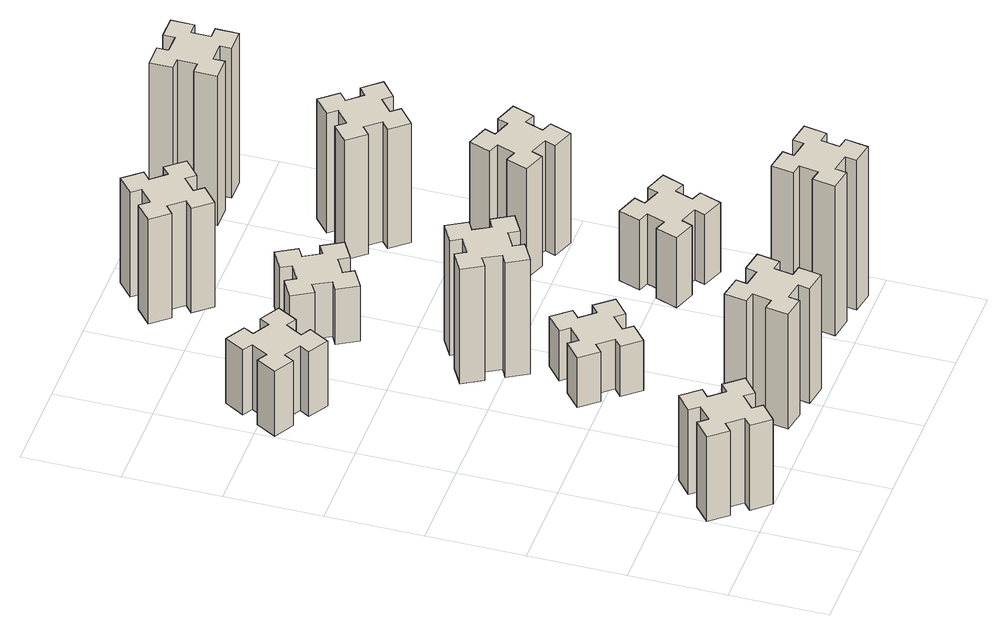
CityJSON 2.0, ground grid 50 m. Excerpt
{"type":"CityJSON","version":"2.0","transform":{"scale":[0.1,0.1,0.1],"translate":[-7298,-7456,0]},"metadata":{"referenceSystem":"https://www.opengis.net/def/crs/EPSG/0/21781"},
"CityObjects":{
"building1":{"type":"Building","attributes":{"class":"1000","function":"1000","usage":"1000","yearOfConstruction":2016,"roofType":"1000","measuredHeight":51,"storeysAboveGround":30,"storeysBelowGround":0},"geometry":[{"type":"Solid","lod":"1","boundaries":[[[[0,1,2,3,4,5,6,7,8,9,10,11,12,13,14,15,16,17,18,19]],[[17,16,20,21]],[[16,15,22,20]],[[15,14,23,22]],[[14,13,24,23]],[[13,12,25,24]],[[12,11,26,25]],[[11,10,27,26]],[[10,9,28,27]],[[9,8,29,28]],[[8,7,30,29]],[[7,6,31,30]],[[6,5,32,31]],[[5,4,33,32]],[[4,3,34,33]],[[3,2,35,34]],[[2,1,36,35]],[[1,0,37,36]],[[0,19,38,37]],[[19,18,39,38]],[[18,17,21,39]],[[24,25,26,27,28,29,30,31,32,33,34,35,36,37,38,39,21,20,22,23]]]]}]},
"building2":{"type":"Building","attributes":{"class":"1000","function":"1000","usage":"1000","yearOfConstruction":2016,"roofType":"1000","measuredHeight":39,"storeysAboveGround":30,"storeysBelowGround":0},"geometry":[{"type":"Solid","lod":"1","boundaries":[[[[40,41,42,43,44,45,46,47,48,49,50,51,52,53,54,55,56,57,58,59]],[[57,56,60,61]],[[56,55,62,60]],[[55,54,63,62]],[[54,53,64,63]],[[53,52,65,64]],[[52,51,66,65]],[[51,50,67,66]],[[50,49,68,67]],[[49,48,69,68]],[[48,47,70,69]],[[47,46,71,70]],[[46,45,72,71]],[[45,44,73,72]],[[44,43,74,73]],[[43,42,75,74]],[[42,41,76,75]],[[41,40,77,76]],[[40,59,78,77]],[[59,58,79,78]],[[58,57,61,79]],[[64,65,66,67,68,69,70,71,72,73,74,75,76,77,78,79,61,60,62,63]]]]}]},
"building3":{"type":"Building","attributes":{"class":"1000","function":"1000","usage":"1000","yearOfConstruction":2016,"roofType":"1000","measuredHeight":69,"storeysAboveGround":30,"storeysBelowGround":0},"geometry":[{"type":"Solid","lod":"1","boundaries":[[[[80,81,82,83,84,85,86,87,88,89,90,91,92,93,94,95,96,97,98,99]],[[97,96,100,101]],[[96,95,102,100]],[[95,94,103,102]],[[94,93,104,103]],[[93,92,105,104]],[[92,91,106,105]],[[91,90,107,106]],[[90,89,108,107]],[[89,88,109,108]],[[88,87,110,109]],[[87,86,111,110]],[[86,85,112,111]],[[85,84,113,112]],[[84,83,114,113]],[[83,82,115,114]],[[82,81,116,115]],[[81,80,117,116]],[[80,99,118,117]],[[99,98,119,118]],[[98,97,101,119]],[[104,105,106,107,108,109,110,111,112,113,114,115,116,117,118,119,101,100,102,103]]]]}]},
"building4":{"type":"Building","attributes":{"class":"1000","function":"1000","usage":"1000","yearOfConstruction":2016,"roofType":"1000","measuredHeight":30,"storeysAboveGround":30,"storeysBelowGround":0},"geometry":[{"type":"Solid","lod":"1","boundaries":[[[[120,121,122,123,124,125,126,127,128,129,130,131,132,133,134,135,136,137,138,139]],[[137,136,140,141]],[[136,135,142,140]],[[135,134,143,142]],[[134,133,144,143]],[[133,132,145,144]],[[132,131,146,145]],[[131,130,147,146]],[[130,129,148,147]],[[129,128,149,148]],[[128,127,150,149]],[[127,126,151,150]],[[126,125,152,151]],[[125,124,153,152]],[[124,123,154,153]],[[123,122,155,154]],[[122,121,156,155]],[[121,120,157,156]],[[120,139,158,157]],[[139,138,159,158]],[[138,137,141,159]],[[144,145,146,147,148,149,150,151,152,153,154,155,156,157,158,159,141,140,142,143]]]]}]},
"building5":{"type":"Building","attributes":{"class":"1000","function":"1000","usage":"1000","yearOfConstruction":2016,"roofType":"1000","measuredHeight":69,"storeysAboveGround":30,"storeysBelowGround":0},"geometry":[{"type":"Solid","lod":"1","boundaries":[[[[160,161,162,163,164,165,166,167,168,169,170,171,172,173,174,175,176,177,178,179]],[[177,176,180,181]],[[176,175,182,180]],[[175,174,183,182]],[[174,173,184,183]],[[173,172,185,184]],[[172,171,186,185]],[[171,170,187,186]],[[170,169,188,187]],[[169,168,189,188]],[[168,167,190,189]],[[167,166,191,190]],[[166,165,192,191]],[[165,164,193,192]],[[164,163,194,193]],[[163,162,195,194]],[[162,161,196,195]],[[161,160,197,196]],[[160,179,198,197]],[[179,178,199,198]],[[178,177,181,199]],[[184,185,186,187,188,189,190,191,192,193,194,195,196,197,198,199,181,180,182,183]]]]}]},
"building6":{"type":"Building","attributes":{"class":"1000","function":"1000","usage":"1000","yearOfConstruction":2016,"roofType":"1000","measuredHeight":33,"storeysAboveGround":30,"storeysBelowGround":0},"geometry":[{"type":"Solid","lod":"1","boundaries":[[[[200,201,202,203,204,205,206,207,208,209,210,211,212,213,214,215,216,217,218,219]],[[217,216,220,221]],[[216,215,222,220]],[[215,214,223,222]],[[214,213,224,223]],[[213,212,225,224]],[[212,211,226,225]],[[211,210,227,226]],[[210,209,228,227]],[[209,208,229,228]],[[208,207,230,229]],[[207,206,231,230]],[[206,205,232,231]],[[205,204,233,232]],[[204,203,234,233]],[[203,202,235,234]],[[202,201,236,235]],[[201,200,237,236]],[[200,219,238,237]],[[219,218,239,238]],[[218,217,221,239]],[[224,225,226,227,228,229,230,231,232,233,234,235,236,237,238,239,221,220,222,223]]]]}]},
"building7":{"type":"Building","attributes":{"class":"1000","function":"1000","usage":"1000","yearOfConstruction":2016,"roofType":"1000","measuredHeight":90,"storeysAboveGround":30,"storeysBelowGround":0},"geometry":[{"type":"Solid","lod":"1","boundaries":[[[[240,241,242,243,244,245,246,247,248,249,250,251,252,253,254,255,256,257,258,259]],[[257,256,260,261]],[[256,255,262,260]],[[255,254,263,262]],[[254,253,264,263]],[[253,252,265,264]],[[252,251,266,265]],[[251,250,267,266]],[[250,249,268,267]],[[249,248,269,268]],[[248,247,270,269]],[[247,246,271,270]],[[246,245,272,271]],[[245,244,273,272]],[[244,243,274,273]],[[243,242,275,274]],[[242,241,276,275]],[[241,240,277,276]],[[240,259,278,277]],[[259,258,279,278]],[[258,257,261,279]],[[264,265,266,267,268,269,270,271,272,273,274,275,276,277,278,279,261,260,262,263]]]]}]},
"building8":{"type":"Building","attributes":{"class":"1000","function":"1000","usage":"1000","yearOfConstruction":2016,"roofType":"1000","measuredHeight":63,"storeysAboveGround":30,"storeysBelowGround":0},"geometry":[{"type":"Solid","lod":"1","boundaries":[[[[280,281,282,283,284,285,286,287,288,289,290,291,292,293,294,295,296,297,298,299]],[[297,296,300,301]],[[296,295,302,300]],[[295,294,303,302]],[[294,293,304,303]],[[293,292,305,304]],[[292,291,306,305]],[[291,290,307,306]],[[290,289,308,307]],[[289,288,309,308]],[[288,287,310,309]],[[287,286,311,310]],[[286,285,312,311]],[[285,284,313,312]],[[284,283,314,313]],[[283,282,315,314]],[[282,281,316,315]],[[281,280,317,316]],[[280,299,318,317]],[[299,298,319,318]],[[298,297,301,319]],[[304,305,306,307,308,309,310,311,312,313,314,315,316,317,318,319,301,300,302,303]]]]}]},
"building9":{"type":"Building","attributes":{"class":"1000","function":"1000","usage":"1000","yearOfConstruction":2016,"roofType":"1000","measuredHeight":42,"storeysAboveGround":30,"storeysBelowGround":0},"geometry":[{"type":"Solid","lod":"1","boundaries":[[[[320,321,322,323,324,325,326,327,328,329,330,331,332,333,334,335,336,337,338,339]],[[337,336,340,341]],[[336,335,342,340]],[[335,334,343,342]],[[334,333,344,343]],[[333,332,345,344]],[[332,331,346,345]],[[331,330,347,346]],[[330,329,348,347]],[[329,328,349,348]],[[328,327,350,349]],[[327,326,351,350]],[[326,325,352,351]],[[325,324,353,352]],[[324,323,354,353]],[[323,322,355,354]],[[322,321,356,355]],[[321,320,357,356]],[[320,339,358,357]],[[339,338,359,358]],[[338,337,341,359]],[[344,345,346,347,348,349,350,351,352,353,354,355,356,357,358,359,341,340,342,343]]]]}]},
"building10":{"type":"Building","attributes":{"class":"1000","function":"1000","usage":"1000","yearOfConstruction":2016,"roofType":"1000","measuredHeight":66,"storeysAboveGround":30,"storeysBelowGround":0},"geometry":[{"type":"Solid","lod":"1","boundaries":[[[[360,361,362,363,364,365,366,367,368,369,370,371,372,373,374,375,376,377,378,379]],[[377,376,380,381]],[[376,375,382,380]],[[375,374,383,382]],[[374,373,384,383]],[[373,372,385,384]],[[372,371,386,385]],[[371,370,387,386]],[[370,369,388,387]],[[369,368,389,388]],[[368,367,390,389]],[[367,366,391,390]],[[366,365,392,391]],[[365,364,393,392]],[[364,363,394,393]],[[363,362,395,394]],[[362,361,396,395]],[[361,360,397,396]],[[360,379,398,397]],[[379,378,399,398]],[[378,377,381,399]],[[384,385,386,387,388,389,390,391,392,393,394,395,396,397,398,399,381,380,382,383]]]]}]},
"building11":{"type":"Building","attributes":{"class":"1000","function":"1000","usage":"1000","yearOfConstruction":2016,"roofType":"1000","measuredHeight":72,"storeysAboveGround":30,"storeysBelowGround":0},"geometry":[{"type":"Solid","lod":"1","boundaries":[[[[400,401,402,403,404,405,406,407,408,409,410,411,412,413,414,415,416,417,418,419]],[[417,416,420,421]],[[416,415,422,420]],[[415,414,423,422]],[[414,413,424,423]],[[413,412,425,424]],[[412,411,426,425]],[[411,410,427,426]],[[410,409,428,427]],[[409,408,429,428]],[[408,407,430,429]],[[407,406,431,430]],[[406,405,432,431]],[[405,404,433,432]],[[404,403,434,433]],[[403,402,435,434]],[[402,401,436,435]],[[401,400,437,436]],[[400,419,438,437]],[[419,418,439,438]],[[418,417,421,439]],[[424,425,426,427,428,429,430,431,432,433,434,435,436,437,438,439,421,420,422,423]]]]}]},
"building12":{"type":"Building","attributes":{"class":"1000","function":"1000","usage":"1000","yearOfConstruction":2016,"roofType":"1000","measuredHeight":90,"storeysAboveGround":30,"storeysBelowGround":0},"geometry":[{"type":"Solid","lod":"1","boundaries":[[[[440,441,442,443,444,445,446,447,448,449,450,451,452,453,454,455,456,457,458,459]],[[457,456,460,461]],[[456,455,462,460]],[[455,454,463,462]],[[454,453,464,463]],[[453,452,465,464]],[[452,451,466,465]],[[451,450,467,466]],[[450,449,468,467]],[[449,448,469,468]],[[448,447,470,469]],[[447,446,471,470]],[[446,445,472,471]],[[445,444,473,472]],[[444,443,474,473]],[[443,442,475,474]],[[442,441,476,475]],[[441,440,477,476]],[[440,459,478,477]],[[459,458,479,478]],[[458,457,461,479]],[[464,465,466,467,468,469,470,471,472,473,474,475,476,477,478,479,461,460,462,463]]]]}]}
},
"vertices":[
[129,213,0],[193,136,0],[147,98,0],[224,6,0],[316,83,0],[278,129,0],[354,193,0],[393,147,0],[485,224,0],[408,316,0],[362,278,0],[297,354,0],[343,393,0],[266,485,0],[174,408,0],[213,362,0],[136,297,0],[98,343,0],[6,266,0],[83,174,0],[136,297,510],[98,343,510],[213,362,510],[174,408,510],[266,485,510],[343,393,510],[297,354,510],[362,278,510],[408,316,510],[485,224,510],[393,147,510],[354,193,510],[278,129,510],[316,83,510],[224,6,510],[147,98,510],[193,136,510],[129,213,510],[83,174,510],[6,266,510],
[316,2367,0],[366,2454,0],[418,2424,0],[478,2528,0],[374,2588,0],[344,2536,0],[257,2586,0],[287,2638,0],[183,2698,0],[123,2594,0],[175,2564,0],[125,2477,0],[73,2507,0],[13,2403,0],[117,2343,0],[147,2395,0],[234,2345,0],[204,2293,0],[308,2233,0],[368,2337,0],[234,2345,390],[204,2293,390],[147,2395,390],[117,2343,390],[13,2403,390],[73,2507,390],[125,2477,390],[175,2564,390],[123,2594,390],[183,2698,390],[287,2638,390],[257,2586,390],[344,2536,390],[374,2588,390],[478,2528,390],[418,2424,390],[366,2454,390],[316,2367,390],[368,2337,390],[308,2233,390],
[886,314,0],[868,215,0],[809,226,0],[788,107,0],[907,87,0],[917,146,0],[1015,128,0],[1005,69,0],[1123,48,0],[1144,167,0],[1085,177,0],[1102,275,0],[1161,265,0],[1182,383,0],[1064,404,0],[1054,345,0],[955,362,0],[966,421,0],[847,442,0],[827,324,0],[955,362,690],[966,421,690],[1054,345,690],[1064,404,690],[1182,383,690],[1161,265,690],[1102,275,690],[1085,177,690],[1144,167,690],[1123,48,690],[1005,69,690],[1015,128,690],[917,146,690],[907,87,690],[788,107,690],[809,226,690],[868,215,690],[886,314,690],[827,324,690],[847,442,690],
[918,969,0],[994,1033,0],[1033,987,0],[1125,1064,0],[1048,1156,0],[1002,1118,0],[937,1194,0],[983,1233,0],[906,1325,0],[814,1248,0],[853,1202,0],[776,1137,0],[738,1183,0],[646,1106,0],[723,1014,0],[769,1053,0],[833,976,0],[787,938,0],[864,846,0],[956,923,0],[833,976,300],[787,938,300],[769,1053,300],[723,1014,300],[646,1106,300],[738,1183,300],[776,1137,300],[853,1202,300],[814,1248,300],[906,1325,300],[983,1233,300],[937,1194,300],[1002,1118,300],[1048,1156,300],[1125,1064,300],[1033,987,300],[994,1033,300],[918,969,300],[956,923,300],[864,846,300],
[1006,1637,0],[956,1724,0],[1008,1754,0],[948,1858,0],[844,1798,0],[874,1746,0],[787,1696,0],[757,1748,0],[653,1688,0],[713,1584,0],[765,1614,0],[815,1527,0],[763,1497,0],[823,1393,0],[927,1453,0],[897,1505,0],[984,1555,0],[1014,1503,0],[1118,1563,0],[1058,1667,0],[984,1555,690],[1014,1503,690],[897,1505,690],[927,1453,690],[823,1393,690],[763,1497,690],[815,1527,690],[765,1614,690],[713,1584,690],[653,1688,690],[757,1748,690],[787,1696,690],[874,1746,690],[844,1798,690],[948,1858,690],[1008,1754,690],[956,1724,690],[1006,1637,690],[1058,1667,690],[1118,1563,690],
[765,2454,0],[815,2367,0],[763,2337,0],[823,2233,0],[927,2293,0],[897,2345,0],[984,2395,0],[1014,2343,0],[1118,2403,0],[1058,2507,0],[1006,2477,0],[956,2564,0],[1008,2594,0],[948,2698,0],[844,2638,0],[874,2586,0],[787,2536,0],[757,2588,0],[653,2528,0],[713,2424,0],[787,2536,330],[757,2588,330],[874,2586,330],[844,2638,330],[948,2698,330],[1008,2594,330],[956,2564,330],[1006,2477,330],[1058,2507,330],[1118,2403,330],[1014,2343,330],[984,2395,330],[897,2345,330],[927,2293,330],[823,2233,330],[763,2337,330],[815,2367,330],[765,2454,330],[713,2424,330],[653,2528,330],
[1794,345,0],[1695,362,0],[1706,421,0],[1587,442,0],[1567,324,0],[1626,314,0],[1608,215,0],[1549,226,0],[1528,107,0],[1647,87,0],[1657,146,0],[1755,128,0],[1745,69,0],[1863,48,0],[1884,167,0],[1825,177,0],[1842,275,0],[1901,265,0],[1922,383,0],[1804,404,0],[1842,275,900],[1901,265,900],[1825,177,900],[1884,167,900],[1863,48,900],[1745,69,900],[1755,128,900],[1657,146,900],[1647,87,900],[1528,107,900],[1549,226,900],[1608,215,900],[1626,314,900],[1567,324,900],[1587,442,900],[1706,421,900],[1695,362,900],[1794,345,900],[1804,404,900],[1922,383,900],
[1002,3238,0],[937,3314,0],[983,3353,0],[906,3445,0],[814,3368,0],[853,3322,0],[776,3257,0],[738,3303,0],[646,3226,0],[723,3134,0],[769,3173,0],[833,3096,0],[787,3058,0],[864,2966,0],[956,3043,0],[918,3089,0],[994,3153,0],[1033,3107,0],[1125,3184,0],[1048,3276,0],[994,3153,630],[1033,3107,630],[918,3089,630],[956,3043,630],[864,2966,630],[787,3058,630],[833,3096,630],[769,3173,630],[723,3134,630],[646,3226,630],[738,3303,630],[776,3257,630],[853,3322,630],[814,3368,630],[906,3445,630],[983,3353,630],[937,3314,630],[1002,3238,630],[1048,3276,630],[1125,3184,630],
[1641,899,0],[1735,865,0],[1714,809,0],[1827,767,0],[1868,880,0],[1812,901,0],[1846,995,0],[1902,974,0],[1943,1087,0],[1830,1128,0],[1810,1072,0],[1716,1106,0],[1737,1162,0],[1624,1203,0],[1583,1090,0],[1639,1070,0],[1605,976,0],[1549,997,0],[1507,884,0],[1620,843,0],[1605,976,420],[1549,997,420],[1639,1070,420],[1583,1090,420],[1624,1203,420],[1737,1162,420],[1716,1106,420],[1810,1072,420],[1830,1128,420],[1943,1087,420],[1902,974,420],[1846,995,420],[1812,901,420],[1868,880,420],[1827,767,420],[1714,809,420],[1735,865,420],[1641,899,420],[1620,843,420],[1507,884,420],
[1810,1812,0],[1716,1846,0],[1737,1902,0],[1624,1943,0],[1583,1830,0],[1639,1810,0],[1605,1716,0],[1549,1737,0],[1507,1624,0],[1620,1583,0],[1641,1639,0],[1735,1605,0],[1714,1549,0],[1827,1507,0],[1868,1620,0],[1812,1641,0],[1846,1735,0],[1902,1714,0],[1943,1827,0],[1830,1868,0],[1846,1735,660],[1902,1714,660],[1812,1641,660],[1868,1620,660],[1827,1507,660],[1714,1549,660],[1735,1605,660],[1641,1639,660],[1620,1583,660],[1507,1624,660],[1549,1737,660],[1605,1716,660],[1639,1810,660],[1583,1830,660],[1624,1943,660],[1737,1902,660],[1716,1846,660],[1810,1812,660],[1830,1868,660],[1943,1827,660],
[1509,2433,0],[1573,2356,0],[1527,2318,0],[1604,2226,0],[1696,2303,0],[1658,2349,0],[1734,2413,0],[1773,2367,0],[1865,2444,0],[1788,2536,0],[1742,2498,0],[1677,2574,0],[1723,2613,0],[1646,2705,0],[1554,2628,0],[1593,2582,0],[1516,2517,0],[1478,2563,0],[1386,2486,0],[1463,2394,0],[1516,2517,720],[1478,2563,720],[1593,2582,720],[1554,2628,720],[1646,2705,720],[1723,2613,720],[1677,2574,720],[1742,2498,720],[1788,2536,720],[1865,2444,720],[1773,2367,720],[1734,2413,720],[1658,2349,720],[1696,2303,720],[1604,2226,720],[1527,2318,720],[1573,2356,720],[1509,2433,720],[1463,2394,720],[1386,2486,720],
[1575,3195,0],[1675,3195,0],[1675,3135,0],[1795,3135,0],[1795,3255,0],[1735,3255,0],[1735,3355,0],[1795,3355,0],[1795,3475,0],[1675,3475,0],[1675,3415,0],[1575,3415,0],[1575,3475,0],[1455,3475,0],[1455,3355,0],[1515,3355,0],[1515,3255,0],[1455,3255,0],[1455,3135,0],[1575,3135,0],[1515,3255,900],[1455,3255,900],[1515,3355,900],[1455,3355,900],[1455,3475,900],[1575,3475,900],[1575,3415,900],[1675,3415,900],[1675,3475,900],[1795,3475,900],[1795,3355,900],[1735,3355,900],[1735,3255,900],[1795,3255,900],[1795,3135,900],[1675,3135,900],[1675,3195,900],[1575,3195,900],[1575,3135,900],[1455,3135,900]
]}
